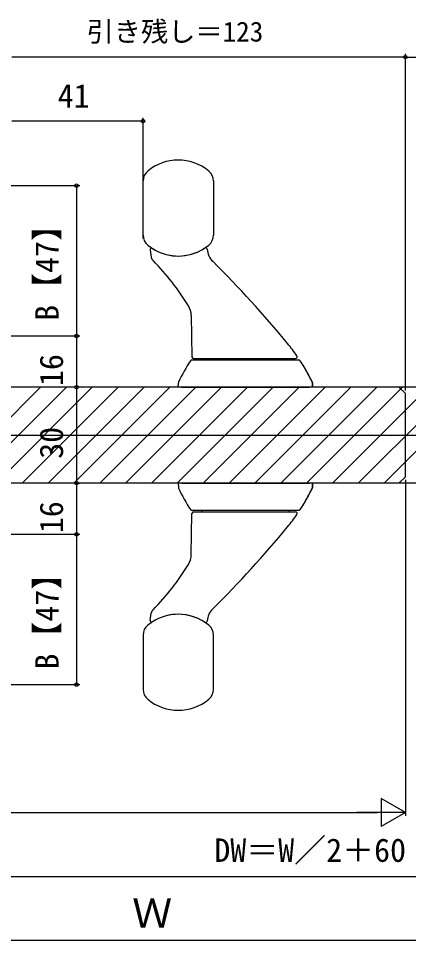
# Model space of a CAD drawing. Units: millimetres, scale not verified. Extents: x -438 to 438, y -652 to 649.
# Drawn here: x 84.1 to 206, y -307 to -18.7 of the extents above; entities that cross this region are included whole.
import ezdxf
from ezdxf.enums import TextEntityAlignment as Align

# ---------------------------------------------------------------- set-up
doc = ezdxf.new("R2010")
doc.units = ezdxf.units.MM
doc.header["$LTSCALE"] = 4
for name, color, linetype in [('0-5_YKK_12', 2, 'Continuous'), ('0-6_YKK_13', 4, 'Continuous'), ('0-7_YKK_D', 6, 'Continuous')]:
    doc.layers.add(name, color=color, linetype=linetype)
doc.styles.add('ＭＳ ゴシック', font='')
doc.styles.get('ＭＳ ゴシック').set_extended_font_data('MS Gothic')

msp = doc.modelspace()

# ---------------------------------------------------------------- linework, layer by layer
at = {"layer": '0-5_YKK_12'}
for p, q in [((203.022, -133.956), (-76.478, -133.956)), ((333.522, -133.956), (54.022, -133.956)), ((61.002, -163.956), (91.002, -133.956)), ((69.084, -163.956), (99.084, -133.956)), ((77.166, -163.956), (107.166, -133.956)), ((85.248, -163.956), (115.248, -133.956)), ((93.331, -163.956), (123.331, -133.956)), ((101.413, -163.956), (131.413, -133.956)), ((109.495, -163.956), (139.495, -133.956)), ((117.577, -163.956), (147.577, -133.956)), ((125.66, -163.956), (155.66, -133.956)), ((133.742, -163.956), (163.742, -133.956)), ((141.824, -163.956), (171.824, -133.956)), ((149.906, -163.956), (179.906, -133.956)), ((157.988, -163.956), (187.988, -133.956)), ((166.071, -163.956), (196.071, -133.956)), ((174.153, -163.956), (204.153, -133.956)), ((182.235, -163.956), (212.235, -133.956)), ((190.317, -163.956), (220.317, -133.956)), ((198.4, -163.956), (228.4, -133.956)), ((203.022, -133.956), (205.022, -135.956)), ((205.022, -161.956), (205.022, -135.956)), ((-142.478, -148.956), (399.522, -148.956)), ((203.022, -163.956), (-76.478, -163.956)), ((333.522, -163.956), (54.022, -163.956)), ((203.022, -163.956), (205.022, -161.956))]:
    msp.add_line(p, q, dxfattribs=at)
at = {"layer": '0-6_YKK_13'}
for p, q in [((123.022, -86.442), (123.022, -69.471)), ((145.022, -69.471), (145.022, -86.442)), ((125.229, -91.134), (125.618, -93.341)), ((138.105, -111.564), (138.33, -124.465)), ((138.83, -124.956), (139.33, -124.956)), ((138.838, -125.456), (138.901, -125.456)), ((138.901, -125.456), (171.142, -125.456)), ((139.33, -124.956), (170.12, -124.956)), ((141.322, -125.456), (141.322, -124.956)), ((168.722, -125.456), (168.722, -124.956)), ((171.143, -125.456), (171.205, -125.456)), ((176.017, -133.821), (175.969, -132.456)), ((135.022, -133.956), (175.022, -133.956)), ((135.022, -163.956), (175.022, -163.956)), ((176.017, -164.092), (175.969, -165.456)), ((138.83, -172.956), (139.33, -172.956)), ((138.838, -172.456), (138.901, -172.456)), ((138.901, -172.456), (171.142, -172.456)), ((139.33, -172.956), (170.12, -172.956)), ((141.322, -172.456), (141.322, -172.956)), ((168.722, -172.456), (168.722, -172.956)), ((171.143, -172.456), (171.205, -172.456)), ((138.105, -186.349), (138.33, -173.448)), ((125.229, -206.779), (125.618, -204.571)), ((123.022, -211.471), (123.022, -228.442)), ((145.022, -228.442), (145.022, -211.471))]:
    msp.add_line(p, q, dxfattribs=at)
for points in [[(126.541, -90.958), (126.386, -90.867), (126.241, -90.781), (126.115, -90.704), (126.024, -90.647), (125.989, -90.624)], [(142.285, -90.475), (142.22, -90.518), (142.052, -90.626), (141.829, -90.764)], [(138.309, -125.456), (138.343, -125.456), (138.437, -125.456), (138.572, -125.456), (138.731, -125.456), (138.901, -125.456)], [(170.12, -124.956), (170.242, -124.956), (170.361, -124.956), (170.473, -124.956), (170.573, -124.956), (170.653, -124.956), (170.705, -124.956), (170.724, -124.956)], [(171.142, -125.456), (171.264, -125.456), (171.381, -125.456), (171.491, -125.456), (171.588, -125.456), (171.666, -125.456), (171.717, -125.456), (171.735, -125.456)], [(135.022, -133.956), (134.022, -133.956), (134.07, -132.561)], [(175.973, -132.561), (176.022, -133.956), (175.022, -133.956)], [(135.022, -163.956), (134.022, -163.956), (134.07, -165.351)], [(175.973, -165.351), (176.022, -163.956), (175.022, -163.956)], [(138.309, -172.456), (138.343, -172.456), (138.437, -172.456), (138.572, -172.456), (138.731, -172.456), (138.901, -172.456)], [(170.12, -172.956), (170.242, -172.956), (170.361, -172.956), (170.473, -172.956), (170.573, -172.956), (170.653, -172.956), (170.705, -172.956), (170.724, -172.956)], [(171.142, -172.456), (171.264, -172.456), (171.381, -172.456), (171.491, -172.456), (171.588, -172.456), (171.666, -172.456), (171.717, -172.456), (171.735, -172.456)], [(126.541, -206.955), (126.386, -207.045), (126.241, -207.132), (126.115, -207.209), (126.024, -207.266), (125.989, -207.288)], [(142.285, -207.438), (142.22, -207.395), (142.052, -207.287), (141.829, -207.149)]]:
    msp.add_lwpolyline(points, dxfattribs=at)
for points in [[(134.07, -132.561), (134.07, -132.561), (134.07, -132.561), (134.07, -132.561)], [(134.12, -132.361), (134.12, -132.361), (134.12, -132.361), (134.12, -132.361), (134.12, -132.361), (134.12, -132.361), (134.12, -132.361), (134.12, -132.361)], [(175.973, -132.561), (175.973, -132.561), (175.973, -132.561), (175.973, -132.561)], [(134.07, -165.351), (134.07, -165.351), (134.07, -165.351), (134.07, -165.351)], [(134.12, -165.551), (134.12, -165.551), (134.12, -165.551), (134.12, -165.551), (134.12, -165.551), (134.12, -165.551), (134.12, -165.551), (134.12, -165.551)], [(175.973, -165.351), (175.973, -165.351), (175.973, -165.351), (175.973, -165.351)]]:
    msp.add_lwpolyline(points, close=True, dxfattribs=at)
for centre, radius, start, end in [((134.022, -77.956), 15, 50.4788, 129.5212), ((127.022, -69.471), 4, 129.5212, 180), ((141.022, -69.471), 4, 360, 50.4788), ((127.022, -86.442), 4, 180, 230.4788), ((141.022, -86.442), 4, 309.5212, 360), ((134.022, -77.956), 15, 230.4788, 309.5212), ((125.722, -91.047), 0.5, 57.62322, 190), ((134.022, -77.956), 15, 240.08524, 301.3671), ((142.561, -90.892), 0.5, 4.66765, 123.43083), ((149.039, -90.363), 6, 184.66765, 225.17028), ((127.588, -92.994), 2, 190, 224.4781), ((69.08, -150.446), 80, 31.60243, 44.4781), ((-101.941, -342.84), 350, 39.47926, 45.17028), ((132.106, -111.669), 6, 1, 31.60243), ((121.897, -158.458), 60, 34.85225, 39.47926), ((188.147, -158.458), 60, 146.88973, 154.21782), ((138.309, -125.956), 0.5, 90, 146.88973), ((138.83, -124.456), 0.5, 181, 270), ((170.724, -124.456), 0.5, 270, 34.85225), ((171.735, -125.956), 0.5, 33.11027, 90), ((121.896, -158.458), 60, 25.78218, 33.11027), ((121.896, -158.458), 60, 25.68141, 31.50112), ((134.57, -132.579), 0.5, 154.21785, 178), ((134.57, -132.579), 0.5, 154.2168, 178.00012), ((175.473, -132.579), 0.5, 1.99988, 25.7832), ((134.57, -165.334), 0.5, 182, 205.78215), ((134.57, -165.334), 0.5, 181.99988, 205.7832), ((188.147, -139.454), 60, 205.78218, 213.11027), ((121.896, -139.454), 60, 326.88973, 334.21782), ((121.896, -139.454), 60, 328.49888, 334.31859), ((175.473, -165.334), 0.5, 334.2168, 358.00012), ((138.309, -171.956), 0.5, 213.11027, 270), ((138.83, -173.456), 0.5, 90, 179), ((170.724, -173.456), 0.5, 325.14775, 90), ((171.735, -171.956), 0.5, 270, 326.88973), ((121.897, -139.454), 60, 320.52074, 325.14775), ((-101.941, 44.927), 350, 314.82972, 320.52074), ((132.106, -186.244), 6, 328.39757, 359), ((69.08, -147.466), 80, 315.5219, 328.39757), ((127.588, -204.919), 2, 135.5219, 170), ((149.039, -207.55), 6, 134.82972, 175.33235), ((134.022, -219.956), 15, 50.4788, 129.5212), ((125.722, -206.866), 0.5, 170, 302.37678), ((134.022, -219.956), 15, 58.6329, 119.91476), ((142.561, -207.021), 0.5, 236.56917, 355.33235), ((127.022, -211.471), 4, 129.5212, 180), ((141.022, -211.471), 4, 0, 50.4788), ((127.022, -228.442), 4, 180, 230.4788), ((141.022, -228.442), 4, 309.5212, 0), ((134.022, -219.956), 15, 230.4788, 309.5212)]:
    msp.add_arc(centre, radius, start, end, dxfattribs=at)
at = {"layer": '0-7_YKK_D'}
for p, q in [((205.022, -30.756), (82.022, -30.756)), ((205.022, -134.956), (205.022, -29.756)), ((205.022, -134.956), (205.022, -29.756)), ((205.022, -30.756), (332.022, -30.756)), ((123.022, -50.756), (82.022, -50.756)), ((123.022, -87.471), (123.022, -49.756)), ((81.022, -70.956), (103.222, -70.956)), ((102.222, -70.956), (102.222, -117.956)), ((71.022, -117.956), (103.222, -117.956)), ((71.022, -117.956), (103.222, -117.956)), ((102.222, -117.956), (102.222, -133.956)), ((102.222, -133.956), (102.222, -163.956)), ((102.222, -163.956), (102.222, -179.956)), ((102.69, -163.956), (103.222, -163.956)), ((205.022, -162.956), (205.022, -267.956)), ((71.022, -179.956), (103.222, -179.956)), ((71.022, -179.956), (103.222, -179.956)), ((102.222, -179.956), (102.222, -226.956)), ((81.022, -226.956), (103.222, -226.956)), ((205.022, -266.956), (197.444, -262.581)), ((197.444, -262.581), (197.444, -271.331)), ((-69.728, -266.956), (196.272, -266.956)), ((205.022, -266.956), (189.866, -266.956)), ((205.022, -266.956), (197.444, -271.331)), ((60.772, -286.956), (326.772, -286.956)), ((343.272, -306.956), (-86.228, -306.956))]:
    msp.add_line(p, q, dxfattribs=at)
for centre in [(205.022, -30.756), (205.022, -30.756), (123.022, -50.756), (102.222, -70.956), (102.222, -117.956), (102.222, -117.956), (102.222, -133.956), (102.222, -133.956), (102.222, -163.956), (102.222, -163.956), (102.222, -179.956), (102.222, -179.956), (102.222, -226.956)]:
    msp.add_circle(centre, 0.531, dxfattribs=at)

# ---------------------------------------------------------------- texts
at = {"layer": '0-7_YKK_D', "style": 'ＭＳ ゴシック'}
for s, height, p in [('引き残し＝123', 6.232, (105.392, -27.79)), ('41', 7.331, (96.357, -48.756)), ('DW＝W／2＋60', 7.331, (145.306, -284.559)), ('Ｗ', 9.164, (119.644, -305.706))]:
    msp.add_text(s, height=height, dxfattribs=at).set_placement(p, align=Align.BOTTOM_LEFT)
for s, p in [('B【47】', (98.858, -113.235)), ('16', (100.222, -133.598)), ('30', (100.222, -156.343)), ('16', (100.222, -179.598)), ('B【47】', (98.858, -222.235))]:
    msp.add_text(s, height=7.331, rotation=90, dxfattribs=at).set_placement(p, align=Align.BOTTOM_LEFT)

doc.saveas('drawing.dxf')
